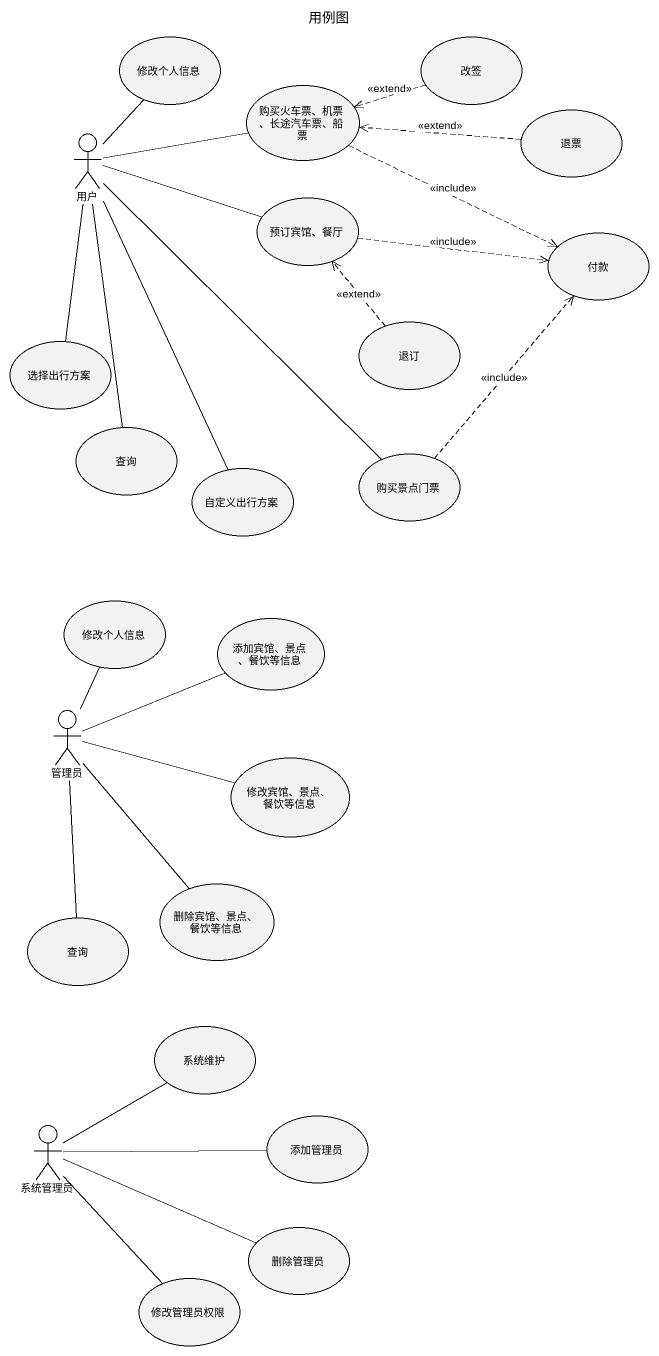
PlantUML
@startuml
title 用例图
usecase 修改个人信息
usecase 改签
usecase "购买火车票、机票、长途汽车票、船票" as 购买火车票_机票_长途汽车票_船票
actor 用户
usecase 退票
usecase "预订宾馆、餐厅" as 预订宾馆_餐厅
usecase 付款
usecase 选择出行方案
usecase 退订
usecase 查询
usecase 自定义出行方案
usecase 购买景点门票
usecase "修改个人信息" as 修改个人信息_2
usecase "添加宾馆、景点、餐饮等信息" as 添加宾馆_景点_餐饮等信息
actor 管理员
usecase "修改宾馆、景点、餐饮等信息" as 修改宾馆_景点_餐饮等信息
usecase "删除宾馆、景点、餐饮等信息" as 删除宾馆_景点_餐饮等信息
usecase "查询" as 查询_2
usecase 系统维护
actor 系统管理员
usecase 添加管理员
usecase 删除管理员
usecase 修改管理员权限
改签 .left.> 购买火车票_机票_长途汽车票_船票 : <<extend>>
购买火车票_机票_长途汽车票_船票 .right.> 付款 : <<include>>
用户 -up- 修改个人信息
用户 -right- 购买火车票_机票_长途汽车票_船票
用户 -right- 预订宾馆_餐厅
用户 -- 选择出行方案
用户 -- 查询
用户 -- 自定义出行方案
用户 -- 购买景点门票
退票 .left.> 购买火车票_机票_长途汽车票_船票 : <<extend>>
预订宾馆_餐厅 .right.> 付款 : <<include>>
退订 .up.> 预订宾馆_餐厅 : <<extend>>
购买景点门票 .up.> 付款 : <<include>>
管理员 -up- 修改个人信息_2
管理员 -right- 添加宾馆_景点_餐饮等信息
管理员 -right- 修改宾馆_景点_餐饮等信息
管理员 -- 删除宾馆_景点_餐饮等信息
管理员 -- 查询_2
系统管理员 -up- 系统维护
系统管理员 -right- 添加管理员
系统管理员 -right- 删除管理员
系统管理员 -- 修改管理员权限
@enduml
